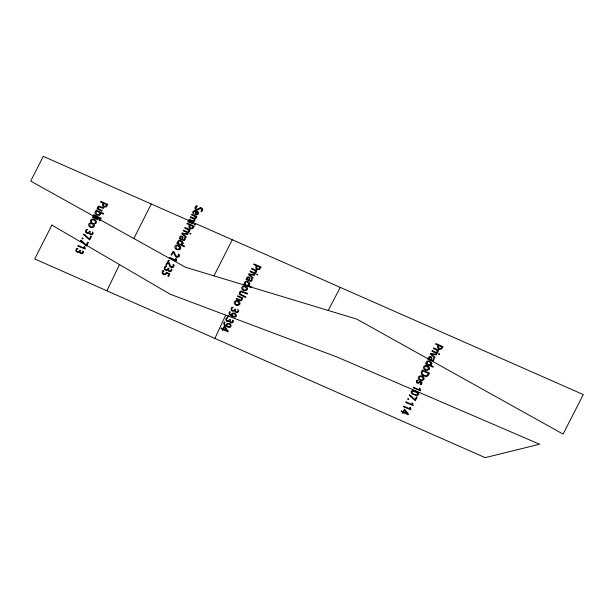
<?xml version="1.0" encoding="UTF-8"?>
<svg xmlns="http://www.w3.org/2000/svg" width="614" height="614" viewBox="0 0 614 614"><rect width="100%" height="100%" fill="white"/><g stroke="black" fill="none" stroke-linecap="round" stroke-linejoin="round"><path stroke-width="0.92" d="M421.342 372.284L422.409 369.958L429.508 373.097L428.311 375.308L427.022 376.367A2.809 2.256 17.9 0 1 426.07 376.582L422.992 375.668A3.784 3.039 17.9 0 1 421.334 372.284M226.336 324.491L226.259 324.921A1.642 1.32 17.9 0 0 226.412 325.535C226.827 326.264 224.133 324.722 224.386 323.586C225.092 322.457 225.338 321.168 223.933 322.557C222.698 325.512 227.034 327.224 229.291 327.385A2.111 1.696 17.9 0 0 230.764 326.755L230.872 326.556M231.616 314.161L231.539 314.591A1.642 1.32 17.9 0 0 231.701 315.205C232.092 315.926 229.367 314.376 229.674 313.209C230.442 312.142 230.526 310.861 229.252 312.165C227.894 315.128 232.307 316.901 234.579 317.054A2.111 1.696 17.9 0 0 236.045 316.425L236.16 316.225M97.618 207.294L98.332 206.319A1.512 1.213 17.9 0 1 98.823 206.15L103.651 207.847L103.329 208.484L99.1 206.91A1.051 0.844 17.9 0 0 98.647 207.079L98.332 207.455M166.386 272.317L165.343 273.928L163.669 273.882L162.756 272.462L163.976 270.981L163.117 270.605M214.892 338.429L225.66 315.22M188.567 231.002L187.953 229.636L184.645 228.093L184.975 227.456L190.041 229.697L189.718 230.334L188.659 229.889M196.019 207.371L195.881 208.507A0.982 0.791 17.9 0 0 196.165 208.86L196.503 209.059A1.074 0.86 17.9 0 0 197.056 209.19A1.573 1.266 17.9 0 0 197.585 209.075A3.837 3.078 17.9 0 0 198.13 208.814L198.736 208.445A12.188 9.786 17.9 0 1 199.397 208.069A3.308 2.656 17.9 0 1 200.049 207.816A1.957 1.573 17.9 0 1 200.724 207.755M106.874 290.806L119.5 264.596M133.821 238.547L151.274 204.009M213.994 275.87L232.284 239.744M167.837 262.7L166.417 265.478L165.688 265.156L167.806 261.863M173.125 252.362L171.705 255.148L170.976 254.825L173.087 251.533M437.897 346.104L438.273 345.367L435.595 344.185L435.925 343.533L443.024 346.664L441.443 349.128L439.156 349.143M328.206 310.461L340.286 287.383M421.089 383.343L420.828 383.727A2.41 1.934 17.9 0 1 420.199 384.187L421.02 384.556A2.94 2.364 17.9 0 0 421.503 384.088M251.909 280.575L251.21 281.312A1.435 1.151 17.9 0 1 250.735 281.442L246.007 279.685L246.337 279.048L247.135 279.378L246.859 278.971A1.819 1.458 17.9 0 1 246.767 277.958L246.805 277.85A1.773 1.428 17.9 0 1 249.015 277.006M180.362 248.9L178.889 249.898L176.817 249.522M429.071 369.359L427.597 370.357L425.533 369.981M421.503 384.088L421.58 383.973A3.784 3.039 17.9 0 0 421.764 383.65A2.295 1.842 17.9 0 0 421.68 381.939A1.343 1.082 17.9 0 0 421.043 381.555A1.581 1.266 17.9 0 0 419.515 381.609A6.501 5.219 17.9 0 0 418.971 382.008L418.702 382.215A1.75 1.405 17.9 0 1 417.981 382.568M241.34 299.586L241.095 299.839A1.005 0.806 17.9 0 1 240.772 299.977L236.428 298.419L236.098 299.056C237.357 299.287 240.964 302.28 242.069 299.786A1.957 1.566 17.9 0 0 241.985 298.703L241.686 298.266L242.538 298.627L242.86 297.982L237.795 295.741L237.464 296.385L240.358 297.66A1.696 1.358 17.9 0 1 241.463 299.64M249.461 285.172C251.671 282.471 245.339 279.447 244.41 282.678A1.972 1.581 17.9 0 0 244.602 283.691L244.848 284.021L243.981 283.653L243.651 284.297L251.149 287.613L251.479 286.968L248.47 285.564A1.712 1.374 17.9 0 0 249.468 285.172M232.031 322.112L232.483 321.728A2.74 2.195 17.9 0 0 232.629 321.49A2.556 2.049 17.9 0 0 232.683 320.163C234.863 321.59 231.639 324.284 230.027 322.304A1.704 1.366 17.9 0 1 229.605 321.721C229.628 320.024 227.932 322.726 226.643 321.13C224.854 320.308 226.044 316.555 227.909 317.783A2.901 2.326 17.9 0 0 226.681 318.827M88.262 232.698L89.59 231.171L90.273 231.47L89.89 233.213A1.113 0.89 17.9 0 0 90.12 233.527L91.34 234.049A0.998 0.798 17.9 0 0 91.793 233.965L92.254 233.589A2.74 2.195 17.9 0 0 92.392 233.351A2.556 2.049 17.9 0 0 92.453 232.015C94.733 233.282 91.455 236.16 89.797 234.157A1.704 1.366 17.9 0 1 89.375 233.573C89.26 232 87.787 234.502 86.459 233.021C84.617 232.238 85.791 228.408 87.679 229.644A2.901 2.326 17.9 0 0 86.451 230.687M417.965 382.537L417.213 382.146L417.39 381.148A2.586 2.08 17.9 0 1 418.027 380.542C418.863 380.097 416.96 379.744 416.829 380.626A4.075 3.27 17.9 0 0 416.622 380.995M430.498 357.402C428.787 356.749 428.894 359.674 430.752 359.789L431.074 358.753A2.349 1.888 17.9 0 0 431.166 357.962A1.005 0.806 17.9 0 0 430.491 357.425M87.165 232.576L87.817 232.744A1.19 0.952 17.9 0 0 88.262 232.698M165.841 269.5L166.501 269.669A1.19 0.952 17.9 0 0 166.947 269.623L168.267 268.088L168.957 268.395L168.574 270.137A1.113 0.89 17.9 0 0 168.804 270.452L170.017 270.974A0.998 0.798 17.9 0 0 170.477 270.889L170.93 270.513A2.74 2.195 17.9 0 0 171.076 270.275A2.556 2.049 17.9 0 0 171.129 268.94C173.478 270.221 169.901 273.123 168.474 271.081A1.704 1.366 17.9 0 1 168.059 270.498C168.067 268.771 166.432 271.534 165.143 269.945C163.293 269.162 164.468 265.325 166.356 266.568M232.675 310.385L233.335 310.561A1.19 0.952 17.9 0 0 233.781 310.507L235.101 308.98L235.791 309.279L235.408 311.022A1.113 0.89 17.9 0 0 235.638 311.344L236.851 311.858A0.998 0.798 17.9 0 0 237.311 311.782L237.764 311.398A2.74 2.195 17.9 0 0 237.91 311.16A2.556 2.049 17.9 0 0 237.963 309.832M77.479 251.51L78.139 251.679A1.19 0.952 17.9 0 0 78.584 251.633L79.904 250.098L80.587 250.405L80.211 252.139A1.113 0.89 17.9 0 0 80.442 252.461L81.654 252.983A0.998 0.798 17.9 0 0 82.115 252.899L82.568 252.523A2.74 2.195 17.9 0 0 82.713 252.285A2.556 2.049 17.9 0 0 82.767 250.949C84.962 252.423 81.693 255.071 80.112 253.091A1.704 1.366 17.9 0 1 79.69 252.507C79.697 250.796 78.07 253.513 76.781 251.955C74.931 251.172 76.105 247.335 77.993 248.578A2.901 2.326 17.9 0 0 76.765 249.614M227.395 320.715L228.047 320.892A1.19 0.952 17.9 0 0 228.492 320.838L229.82 319.311L230.503 319.618L230.12 321.352A1.113 0.89 17.9 0 0 230.35 321.675L231.57 322.189A0.998 0.798 17.9 0 0 232.031 322.112M190.447 228.692L192.735 228.669L194.308 226.205L187.216 223.074L186.879 223.726L189.565 224.908L189.189 225.645A2.74 2.203 17.9 0 0 190.348 228.83M257.304 269.538L259.584 269.515L261.165 267.059L254.073 263.92L253.736 264.573L256.422 265.762L256.046 266.499A2.74 2.203 17.9 0 0 257.205 269.684M104.012 206.926L106.299 206.91L107.88 204.447L100.78 201.308L100.45 201.96L103.129 203.15L102.753 203.886A2.74 2.203 17.9 0 0 103.919 207.071M243.674 290.368L245.746 290.744L247.212 289.747A2.863 2.302 17.9 0 0 246.268 286.615M420.275 380.25L422.348 380.626L423.821 379.629A2.863 2.302 17.9 0 0 422.869 376.497M236.167 305.043L238.24 305.419L239.713 304.421A2.863 2.302 17.9 0 0 238.762 301.29M194.323 216.097L191.438 214.823L191.768 214.179L196.833 216.42L196.503 217.057L195.697 216.719L195.973 217.133A1.834 1.474 17.9 0 1 196.066 218.162A1.681 1.351 17.9 0 1 194.354 219.068L194.745 219.597A1.873 1.504 17.9 0 1 194.853 220.487L194.17 221.424A1.412 1.128 17.9 0 1 193.702 221.577L188.866 219.843L189.196 219.206L192.105 220.495M193.042 218.607L190.148 217.333L190.478 216.696L194.722 218.292A0.99 0.791 17.9 0 0 195.152 218.131L195.313 217.978A1.642 1.32 17.9 0 0 195.444 217.778M188.997 231.785L188.153 231.409A1.167 0.936 17.9 0 0 188.552 230.994M437.705 352.244L436.869 351.868A1.167 0.936 17.9 0 0 437.26 351.454L436.661 350.095L433.361 348.552L433.684 347.915L438.757 350.149L438.427 350.794L437.375 350.348A1.65 1.328 17.9 0 1 437.797 352.306M255.854 272.631L255.01 272.263A1.167 0.936 17.9 0 0 255.401 271.841L254.81 270.49L251.502 268.94L251.832 268.303L256.898 270.544L256.568 271.181L255.516 270.736A1.65 1.328 17.9 0 1 255.946 272.693M99.368 209.228L102.285 210.518L101.955 211.155L96.889 208.921L97.795 208.315A1.773 1.428 17.9 0 1 97.611 207.294M91.471 221.923L90.695 221.585A3.009 2.41 17.9 0 1 90.918 220.342M95.4 223.673L94.564 223.304A2.18 1.75 17.9 0 0 95.331 221.117A2.18 1.75 17.9 0 0 92.66 219.966A2.18 1.75 17.9 0 0 91.34 221.938M237.971 309.832C240.158 311.229 236.958 313.954 235.308 311.973A1.704 1.366 17.9 0 1 234.893 311.382C234.886 309.732 233.305 312.311 232.031 310.868C230.166 310.231 231.202 306.225 233.197 307.453A2.901 2.326 17.9 0 0 231.969 308.497A1.735 1.397 17.9 0 0 232.576 310.507M182.112 236.283L182.818 236.751A1.443 1.159 17.9 0 1 183.064 237.104L182.688 239.621L183.763 239.844A0.883 0.706 17.9 0 0 184.054 239.744L184.4 239.368A2.809 2.256 17.9 0 0 184.446 237.787L185.274 238.155A3.507 2.817 17.9 0 1 185.052 239.721L184.353 240.465A1.435 1.151 17.9 0 1 183.878 240.596L179.15 238.838L179.48 238.201L180.278 238.531L180.002 238.125A1.819 1.458 17.9 0 1 179.91 237.104L179.948 237.004A1.773 1.428 17.9 0 1 182.158 236.152M430.821 356.742L431.527 357.21A1.443 1.159 17.9 0 1 431.78 357.563L431.404 360.073L432.479 360.295A0.883 0.706 17.9 0 0 432.763 360.203L433.116 359.827A2.809 2.256 17.9 0 0 433.154 358.246L433.991 358.614A3.507 2.817 17.9 0 1 433.76 360.18L433.062 360.925A1.435 1.151 17.9 0 1 432.586 361.055L427.866 359.297L428.188 358.653L428.994 358.99L428.71 358.584A1.819 1.458 17.9 0 1 428.618 357.563L428.664 357.463A1.773 1.428 17.9 0 1 430.867 356.611M248.969 277.129L249.675 277.597A1.443 1.159 17.9 0 1 249.921 277.958L249.545 280.468L250.619 280.69A0.883 0.706 17.9 0 0 250.911 280.59L251.256 280.214A2.809 2.256 17.9 0 0 251.295 278.641L252.131 279.009A3.507 2.817 17.9 0 1 251.901 280.567M166.425 272.194L169.886 273.959L168.566 276.538L167.837 276.216L168.873 274.189L166.847 273.153L165.619 274.704L163.692 274.696L162.165 273.445L162.203 271.68A3.615 2.901 17.9 0 1 163.078 270.567M428.042 366.32L427.766 366.167A4.705 3.776 17.9 0 0 427.313 365.959M422.793 376.589L422.509 376.436A4.705 3.776 17.9 0 0 422.064 376.228M179.334 245.861L179.05 245.707A4.705 3.776 17.9 0 0 178.605 245.5M246.191 286.707L245.907 286.554A4.705 3.776 17.9 0 0 245.454 286.347M238.685 301.382L238.401 301.228A4.705 3.776 17.9 0 0 237.956 301.021M93.167 223.573L92.891 223.412A4.705 3.776 17.9 0 0 92.438 223.204M423.184 374.862L425.901 375.783A2.195 1.765 17.9 0 0 426.653 375.622L428.418 373.419L422.831 370.948L422.148 372.452A2.824 2.264 17.9 0 0 423.146 374.901M167.868 261.771A3.27 2.625 17.9 0 1 169.541 263.636L170.331 265.785L171.682 266.722L173.156 266.2L173.002 264.427L173.869 264.818A2.679 2.149 17.9 0 1 174.069 265.54A2.218 1.781 17.9 0 1 174.061 265.847L173.939 266.292A3.983 3.2 17.9 0 1 173.831 266.53A2.21 1.781 17.9 0 1 171.183 267.435M99.376 209.19A1.658 1.335 17.9 0 1 98.202 207.417M95.508 223.78A3.062 2.456 17.9 0 0 94.28 219.459A2.755 2.21 17.9 0 0 90.78 220.28M92.507 223.059A2.893 2.326 17.9 0 0 88.8 224.079A2.893 2.326 17.9 0 0 90.619 227.31L92.844 227.587L94.195 226.612A2.863 2.302 17.9 0 0 93.251 223.473M87.065 232.698A1.735 1.397 17.9 0 1 86.497 230.71M77.379 251.633A1.735 1.397 17.9 0 1 76.811 249.645M201.799 209.873A1.435 1.151 17.9 0 0 201.661 208.99A0.982 0.791 17.9 0 0 201.262 208.706A1.205 0.967 17.9 0 0 200.195 208.607A3.784 3.039 17.9 0 0 199.627 208.906L199.089 209.228A10.238 8.22 17.9 0 1 198.406 209.62A3.638 2.916 17.9 0 1 197.7 209.888A2.256 1.811 17.9 0 1 196.979 209.965A1.75 1.405 17.9 0 1 196.311 209.811A2.579 2.065 17.9 0 1 195.966 209.65L195.413 209.221A1.865 1.497 17.9 0 1 195.045 208.522A2.679 2.149 17.9 0 1 195.037 207.739A4.843 3.891 17.9 0 1 195.321 206.941A5.089 4.083 17.9 0 1 196.127 205.943A1.727 1.381 17.9 0 1 196.442 205.721L197.424 206.158A3.354 2.686 17.9 0 0 196.066 207.394M201.814 209.881A2.916 2.341 17.9 0 1 201.653 210.333C199.972 211.485 201.745 212.475 202.374 210.732A3.922 3.147 17.9 0 0 202.635 209.873A2.794 2.249 17.9 0 0 202.597 209.197A2.019 1.619 17.9 0 0 202.229 208.491A1.642 1.32 17.9 0 0 201.806 208.131L201.592 208.008A1.888 1.52 17.9 0 0 200.724 207.747M198.33 213.772A3.078 2.471 17.9 0 1 198.23 213.964L196.802 214.823L194.592 214.248L196.027 211.431L195.229 211.193L193.725 211.738L193.525 213.434L192.765 213.104A3.377 2.709 17.9 0 1 193.026 211.515L194.362 210.472L196.549 210.848A2.801 2.249 17.9 0 1 198.499 213.818M192.128 220.464A2.725 2.187 17.9 0 0 193.364 220.863A1.159 0.929 17.9 0 0 194.124 220.296M194.308 216.189A1.665 1.335 17.9 0 1 195.636 217.816M193.019 218.707A1.658 1.328 17.9 0 1 194.285 220.334M188.644 229.912A1.65 1.328 17.9 0 1 189.089 231.846M182.45 237.503A2.349 1.888 17.9 0 1 182.343 238.286L182.043 239.33C180.37 239.422 179.91 236.413 181.79 236.943A1.005 0.806 17.9 0 1 182.473 237.488M176.786 249.606A2.893 2.326 17.9 0 1 174.967 246.367A2.893 2.326 17.9 0 1 178.674 245.354M179.411 245.769A2.863 2.302 17.9 0 1 180.393 248.923M173.148 251.441A3.27 2.625 17.9 0 1 174.821 253.306L175.612 255.455L176.97 256.391L178.444 255.869L178.29 254.096L179.158 254.48A2.679 2.149 17.9 0 1 179.357 255.209A2.218 1.781 17.9 0 1 179.342 255.516L179.227 255.961A3.983 3.2 17.9 0 1 179.119 256.199M173.133 252.354A1.635 1.312 17.9 0 1 173.992 253.114M173.969 253.121A4.114 3.3 17.9 0 1 174.192 253.666L174.476 254.587A7.36 5.91 17.9 0 0 174.798 255.478A3.016 2.425 17.9 0 0 176.487 257.036M179.135 256.207A2.21 1.781 17.9 0 1 176.464 257.105M167.845 262.685A1.635 1.312 17.9 0 1 168.704 263.444A4.114 3.3 17.9 0 1 168.911 264.005L169.188 264.918A7.36 5.91 17.9 0 0 169.51 265.808A3.016 2.425 17.9 0 0 171.206 267.366M165.742 269.623A1.735 1.397 17.9 0 1 165.174 267.635M165.128 267.604A2.901 2.326 17.9 0 1 166.356 266.56M243.643 290.453A2.893 2.326 17.9 0 1 241.816 287.222A2.893 2.326 17.9 0 1 245.531 286.201M236.137 305.12A2.893 2.326 17.9 0 1 234.318 301.888A2.893 2.326 17.9 0 1 238.025 300.868M231.524 314.122A2.502 2.003 17.9 0 1 234.778 313.27A2.502 2.003 17.9 0 1 236.052 316.172M232.345 314.46A1.489 1.19 17.9 0 0 233.159 316.08C234.901 317.415 236.858 314.759 234.54 313.984A1.75 1.405 17.9 0 0 232.184 314.383M227.295 320.838A1.735 1.397 17.9 0 1 226.727 318.85M226.236 324.453A2.502 2.003 17.9 0 1 229.498 323.601A2.502 2.003 17.9 0 1 230.764 326.502M227.057 324.791A1.489 1.19 17.9 0 0 227.871 326.41C229.598 327.73 231.608 325.128 229.252 324.315A1.75 1.405 17.9 0 0 226.896 324.714M439.064 349.289A2.74 2.203 17.9 0 1 437.92 346.119M425.494 370.058A2.893 2.326 17.9 0 1 423.675 366.827A2.893 2.326 17.9 0 1 427.382 365.814M428.127 366.228A2.863 2.302 17.9 0 1 429.102 369.375M420.245 380.327A2.893 2.326 17.9 0 1 418.426 377.096A2.893 2.326 17.9 0 1 422.133 376.083M416.637 382.752A2.418 1.942 17.9 0 1 416.683 381.025M416.737 382.729A1.297 1.044 17.9 0 0 417.152 383.052L417.236 383.098A1.389 1.113 17.9 0 0 418.418 383.266A2.295 1.842 17.9 0 0 418.894 383.021A6.931 5.564 17.9 0 0 419.408 382.66L419.73 382.422A1.22 0.975 17.9 0 1 420.828 382.123M420.905 382.192A1.036 0.837 17.9 0 1 421.02 383.289M99.905 213.511C95.055 218.4 94.717 206.841 99.905 213.511M93.742 225.545C88.754 231.071 88.431 218.722 93.742 225.545M179.91 247.833C174.967 253.367 174.599 241.01 179.91 247.833M239.26 303.354C234.379 308.926 233.85 296.516 239.26 303.354M246.767 288.68C241.786 294.206 241.463 281.872 246.767 288.68M423.368 378.562C418.372 384.088 418.057 371.746 423.368 378.562M428.618 368.293C423.714 373.849 423.261 361.462 428.618 368.293M82.997 238.393C82.084 240.174 81.317 236.659 82.997 238.416M169.157 260.681C168.274 262.447 167.438 258.985 169.157 260.681M228.508 316.202C227.564 317.96 226.85 314.468 228.508 316.225M408.686 399.1C407.696 400.85 407.067 397.35 408.686 399.123M247.342 278.618L248.9 280.184L249.223 279.14A2.349 1.888 17.9 0 0 249.307 278.349A1.005 0.806 17.9 0 0 248.639 277.82L247.818 277.82L247.35 278.564M197.716 213.089C194.907 217.218 196.288 208.967 197.716 213.089M103.313 204.884L103.789 205.905L105.132 206.427A1.174 0.944 17.9 0 0 105.547 206.365L106.79 204.769L103.881 203.48L103.313 204.884M189.749 226.643L190.225 227.664L191.56 228.185A1.174 0.944 17.9 0 0 191.982 228.124L193.226 226.528L190.317 225.246L189.757 226.574M256.606 267.497L257.082 268.518L258.417 269.032A1.174 0.944 17.9 0 0 258.832 268.97L260.083 267.382L257.174 266.092L256.606 267.497M438.465 347.102L438.941 348.123L440.276 348.645A1.174 0.944 17.9 0 0 440.691 348.583L441.934 346.987L439.025 345.705L438.465 347.102M100.128 220.257C99.169 221.976 98.585 218.584 100.128 220.28M190.839 233.658C189.987 235.346 189.227 232.023 190.839 233.658M195.528 224.478C194.554 226.182 194.009 222.798 195.528 224.501M257.696 274.504C256.79 276.185 256.13 272.846 257.696 274.504M439.547 354.109C438.565 355.775 438.028 352.451 439.547 354.109M417.988 393.981C417.067 396.322 411.188 393.797 412.132 391.525A1.205 0.967 17.9 0 1 412.547 391.287L416.131 392.216L417.988 393.981M182.335 243.159C177.216 248.11 177.339 236.352 182.335 243.159M249.192 284.006C243.888 288.956 244.326 277.19 249.192 284.006M431.043 363.618C425.571 368.454 426.293 356.857 431.043 363.618M183.118 243.159L182.604 244.326A1.712 1.374 17.9 0 1 181.621 244.717L184.622 246.122L184.292 246.759L176.794 243.443L177.124 242.806L177.991 243.175L177.753 242.845A1.972 1.581 17.9 0 1 177.553 241.824C178.421 239.115 182.941 240.803 183.118 243.159M431.834 363.618L431.32 364.777A1.712 1.374 17.9 0 1 430.33 365.176L433.33 366.581L433.008 367.218L425.51 363.902L425.832 363.265L426.699 363.634L426.461 363.296A1.972 1.581 17.9 0 1 426.262 362.283C427.137 359.574 431.65 361.262 431.834 363.618M239.974 293.17L239.974 293.484A1.481 1.19 17.9 0 0 240.135 293.945L245.892 296.915L245.562 297.575L239.498 294.398A2.21 1.773 17.9 0 1 239.191 293.738L239.429 292.256L240.473 291.197A2.118 1.704 17.9 0 1 241.179 291.021L247.688 293.415L247.35 294.068L241.241 291.811A1.535 1.236 17.9 0 0 240.749 291.988L239.974 293.17M100.504 214.194L99.299 215.391L97.181 215.123A3.638 2.924 17.9 0 1 95.193 213.703A2.364 1.896 17.9 0 1 95.17 212.007L95.339 211.738A1.804 1.443 17.9 0 1 96.375 211.201L95.907 210.848L96.229 210.211L103.735 213.526L103.405 214.163L100.074 212.705L100.381 213.165A2.026 1.627 17.9 0 1 100.512 214.194M418.664 394.541L416.983 395.685L412.846 394.311A5.58 4.482 17.9 0 1 412.217 393.881L411.38 392.991A2.172 1.75 17.9 0 1 411.18 391.632A2.663 2.134 17.9 0 1 411.342 391.31L411.403 391.21A2.08 1.673 17.9 0 1 412.731 390.527L413.805 390.588A5.388 4.329 17.9 0 1 414.519 390.757A8.235 6.616 17.9 0 1 415.509 391.118A11.09 8.903 17.9 0 1 416.162 391.417L418.464 393.167A2.164 1.742 17.9 0 1 418.664 394.549M43.272 156.355L30.7 181.115L185.443 267.228L356.757 319.103L563.076 434.106L583.3 394.595L43.272 156.355M51.898 225.085L34.699 258.947L485.152 457.645L539.576 444.244L336.848 356.949L170.155 294.206L51.898 225.085M78.193 245.477L77.863 246.114L85.239 249.077A4.62 3.707 17.9 0 1 85.108 248.647L84.939 247.457A5.135 4.121 17.9 0 1 84.962 246.882L84.141 246.521A3.799 3.047 17.9 0 0 84.11 246.974L84.187 247.749A2.679 2.149 17.9 0 0 84.318 248.186L78.193 245.477M80.879 240.22L80.526 240.903A10.653 8.558 17.9 0 1 81.723 241.678L86.589 246.06L88.408 242.515L87.672 242.185L86.244 244.986L82.061 241.01A10.845 8.703 17.9 0 0 80.879 240.22M83.965 234.187L83.611 234.878A10.653 8.558 17.9 0 1 84.809 235.653L89.675 240.036L91.494 236.482L90.757 236.16L89.329 238.961L85.146 234.978A10.845 8.703 17.9 0 0 83.965 234.187M92.844 216.826L92.514 217.471L97.58 219.712L97.91 219.068L92.844 216.826M93.835 214.9L93.505 215.537L101.003 218.853L101.333 218.216L93.835 214.9M169.641 257.435L169.31 258.072L176.686 261.042A4.62 3.707 17.9 0 1 176.556 260.612L176.387 259.338A5.135 4.121 17.9 0 1 176.41 258.847L175.589 258.479A3.799 3.047 17.9 0 0 175.558 258.939L175.635 259.707A2.679 2.149 17.9 0 0 175.765 260.144L169.641 257.435M182.097 233.082L181.775 233.704L186.027 237.534L186.372 236.866L183.218 234.164A4.229 3.392 17.9 0 0 182.596 233.734A4.39 3.523 17.9 0 0 183.379 233.888L187.577 234.51L187.938 233.811L182.097 233.082M183.555 230.227L183.233 230.864L188.298 233.105L188.621 232.468L183.555 230.227M188.252 221.055L187.922 221.692L192.988 223.933L193.318 223.296L188.252 221.055M221.255 328.083L220.933 328.72L222.598 329.457L222.23 330.171L222.974 330.501L223.335 329.779L228.024 331.852L228.37 331.169A11.643 9.348 17.9 0 1 227.687 330.439L224.263 326.195L222.92 328.82L221.255 328.083M248.954 273.928L248.632 274.558L252.884 278.388L253.229 277.712L250.075 275.018A4.229 3.392 17.9 0 0 249.453 274.581A4.39 3.523 17.9 0 0 250.236 274.742L254.434 275.356L254.795 274.658L248.954 273.928M250.412 271.073L250.082 271.718L255.148 273.951L255.478 273.314L250.412 271.073M224.632 327.247L223.665 329.15L227.134 330.685L224.632 327.247M401.426 410.981L401.103 411.61L402.769 412.347L402.408 413.069L403.145 413.391L403.513 412.677L408.203 414.749L408.548 414.066A11.643 9.348 17.9 0 1 407.857 413.329L404.442 409.093L403.099 411.718L401.426 410.981M403.882 406.176L403.559 406.821L410.935 409.784A4.62 3.707 17.9 0 1 410.797 409.354L410.628 408.156A5.135 4.121 17.9 0 1 410.651 407.589L409.83 407.228A3.799 3.047 17.9 0 0 409.799 407.681L409.883 408.456A2.679 2.149 17.9 0 0 410.006 408.893L403.882 406.176M406.084 401.878L405.754 402.515L413.13 405.486A4.62 3.707 17.9 0 1 412.999 405.056L412.823 403.82A5.135 4.121 17.9 0 1 412.854 403.291L412.032 402.922A3.799 3.047 17.9 0 0 412.002 403.383L412.078 404.15A2.679 2.149 17.9 0 0 412.209 404.588L406.084 401.878M409.653 394.894L409.308 395.577A10.653 8.558 17.9 0 1 410.497 396.352L415.363 400.742L417.182 397.189L416.453 396.859L415.018 399.66L410.835 395.685A10.845 8.703 17.9 0 0 409.653 394.894M413.567 387.25L413.237 387.887L420.621 390.849A4.62 3.707 17.9 0 1 420.483 390.42L420.314 389.153A5.135 4.121 17.9 0 1 420.337 388.654L419.515 388.294A3.799 3.047 17.9 0 0 419.485 388.746L419.562 389.522A2.679 2.149 17.9 0 0 419.692 389.959L413.567 387.25M430.805 353.541L430.491 354.163L434.743 357.993L435.088 357.317L431.926 354.623A4.229 3.392 17.9 0 0 431.304 354.186A4.39 3.523 17.9 0 0 432.095 354.347L436.293 354.969L436.646 354.263L430.805 353.541M432.271 350.686L431.941 351.323L437.007 353.564L437.337 352.927L432.271 350.686M404.81 410.137L403.835 412.048L407.312 413.583L404.81 410.137"/></g></svg>
